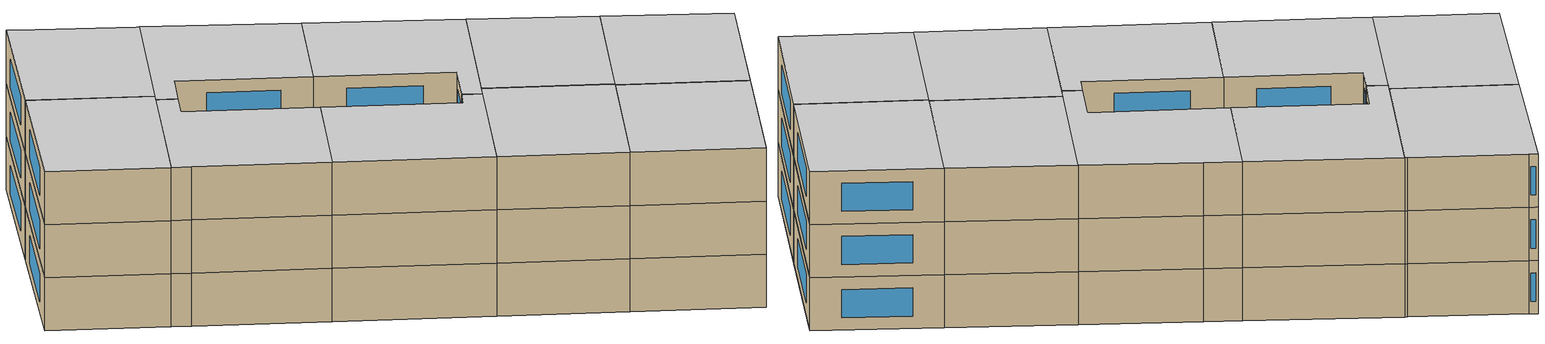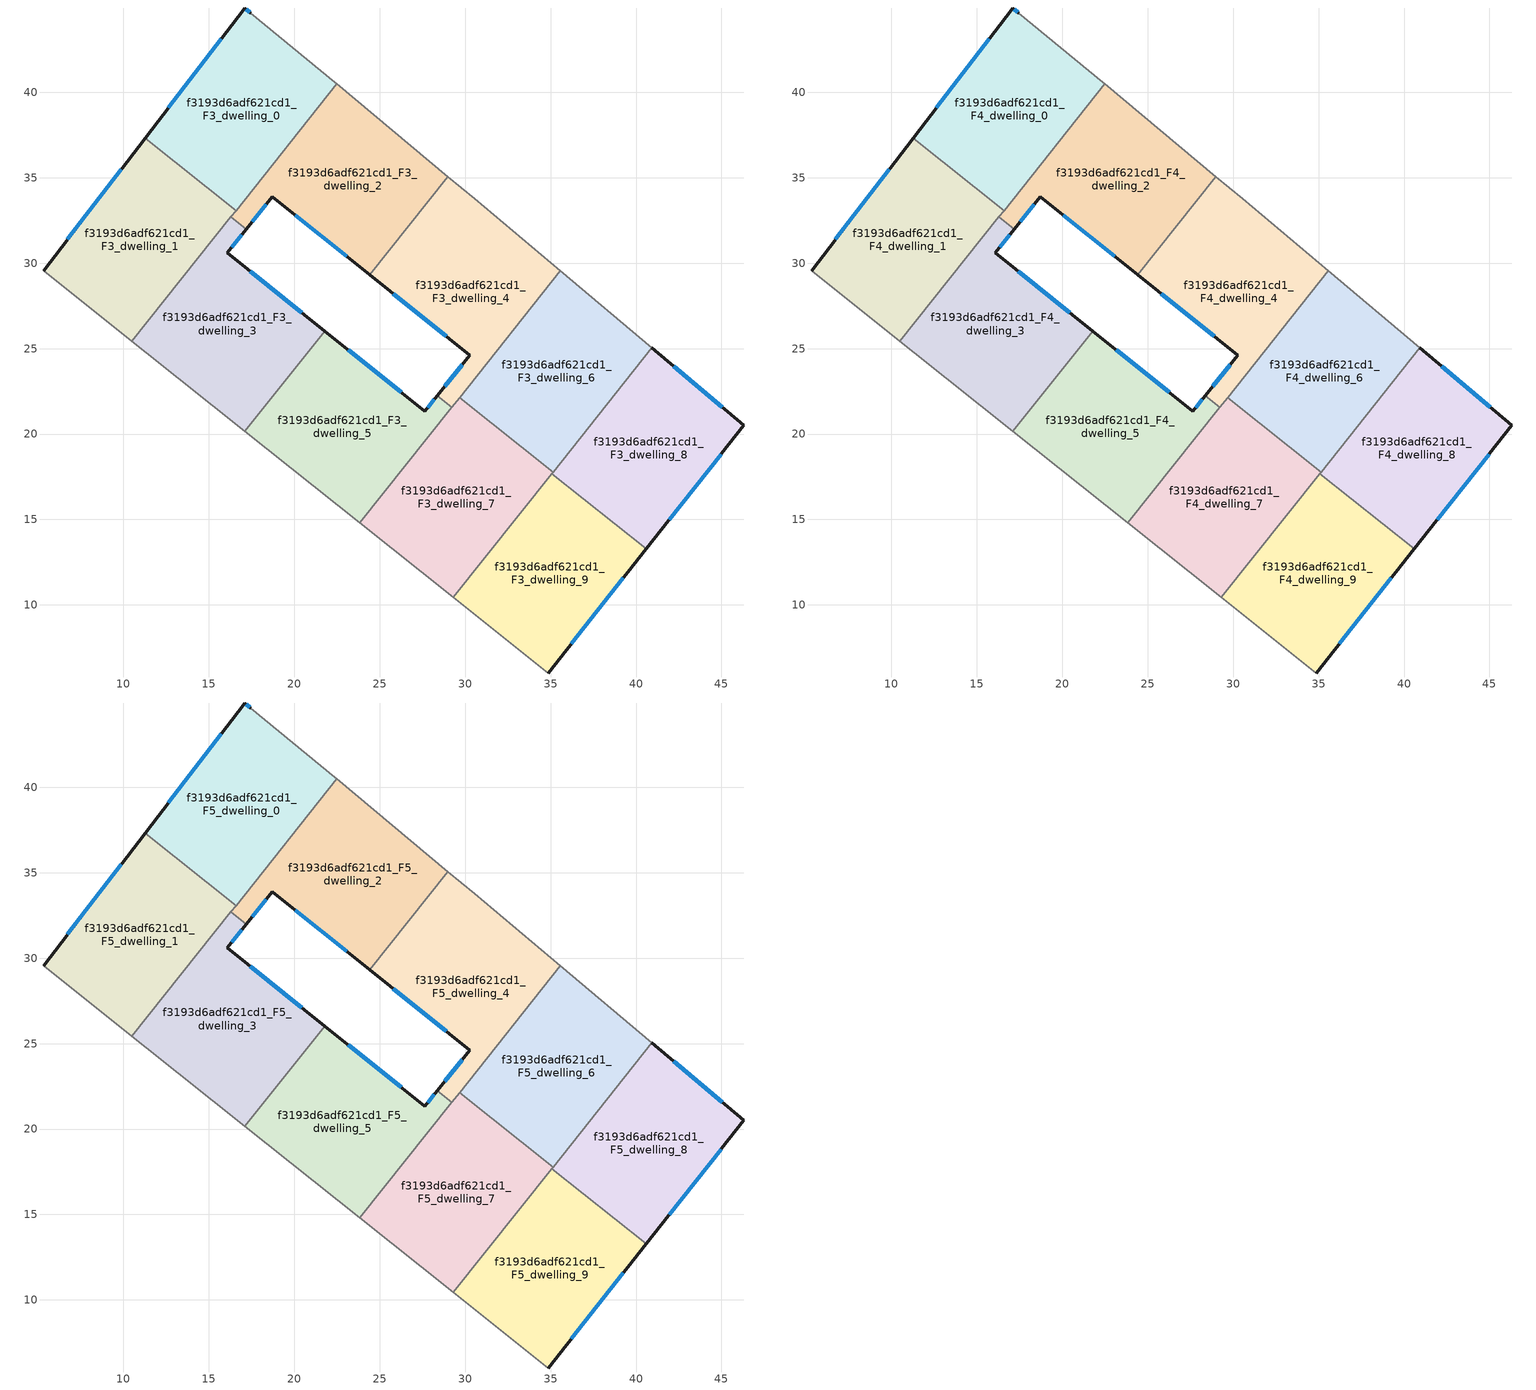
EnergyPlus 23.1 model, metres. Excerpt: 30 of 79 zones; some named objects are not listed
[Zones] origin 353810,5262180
f3193d6adf621cd1_F3_dwelling_0
 floor to f3193d6adf621cd1_F2_dwelling_0 (EU_floor_Construction): 22.37,40.59 22.49,40.49 16.59,33.08 11.27,37.32 17.1,44.93 17.47,44.61 z9
 wall outside (EU_wall_Construction): 17.47,44.61 17.1,44.93 11.27,37.32 z9:12
 wall to f3193d6adf621cd1_F3_dwelling_1 (EU_wall_Construction): 11.27,37.32 16.59,33.08 z9:12
 wall adiabatic (EU_wall_Construction): 22.49,40.49 22.37,40.59 17.47,44.61 z9:12
 wall to f3193d6adf621cd1_F3_dwelling_2 (EU_wall_Construction): 16.59,33.08 22.49,40.49 z9:12
 window (EU_Window_Construction): 15.73,43.15 12.64,39.11 / 17.38,44.69 17.19,44.86 z9.7:11.3
f3193d6adf621cd1_F3_dwelling_1
 floor to f3193d6adf621cd1_F2_dwelling_1 (EU_floor_Construction): 16.59,33.08 10.49,25.43 5.33,29.57 11.27,37.32 z9
 wall outside (EU_wall_Construction): 11.27,37.32 5.33,29.57 z9:12
 wall adiabatic (EU_wall_Construction): 5.33,29.57 10.49,25.43 z9:12
 wall to f3193d6adf621cd1_F3_dwelling_3 (EU_wall_Construction): 10.49,25.43 16.29,32.7 z9:12
 wall to f3193d6adf621cd1_F3_dwelling_2 (EU_wall_Construction): 16.29,32.7 16.59,33.08 z9:12
 window (EU_Window_Construction): 9.87,35.5 6.72,31.39 z9.7:11.3
f3193d6adf621cd1_F3_dwelling_2
 floor to f3193d6adf621cd1_F2_dwelling_2 (EU_floor_Construction): 28.98,35.07 24.41,29.33 18.72,33.89 17.19,31.98 16.29,32.7 22.49,40.49 z9
 wall outside (EU_wall_Construction): 17.19,31.98 18.72,33.89 24.41,29.33 z9:12
 wall to f3193d6adf621cd1_F3_dwelling_3 (EU_wall_Construction): 16.29,32.7 17.19,31.98 z9:12
 wall adiabatic (EU_wall_Construction): 28.98,35.07 22.49,40.49 z9:12
 wall to f3193d6adf621cd1_F3_dwelling_4 (EU_wall_Construction): 24.41,29.33 28.98,35.07 z9:12
 window (EU_Window_Construction): 20.05,32.82 23.07,30.4 / 17.55,32.43 18.36,33.44 z9.7:11.3
f3193d6adf621cd1_F3_dwelling_3
 floor to f3193d6adf621cd1_F2_dwelling_3 (EU_floor_Construction): 17.19,31.98 16.08,30.6 21.78,26.03 17.11,20.16 11.34,24.75 10.49,25.43 16.29,32.7 z9
 wall outside (EU_wall_Construction): 21.78,26.03 16.08,30.6 17.19,31.98 z9:12
 wall adiabatic (EU_wall_Construction): 10.49,25.43 11.34,24.75 17.11,20.16 z9:12
 wall to f3193d6adf621cd1_F3_dwelling_5 (EU_wall_Construction): 17.11,20.16 21.78,26.03 z9:12
 window (EU_Window_Construction): 16.34,30.93 16.93,31.66 / 20.44,27.1 17.42,29.53 z9.7:11.3
f3193d6adf621cd1_F3_dwelling_4
 floor to f3193d6adf621cd1_F2_dwelling_4 (EU_floor_Construction): 30.55,33.76 35.57,29.55 29.22,21.57 28.37,22.25 30.27,24.62 24.41,29.33 28.98,35.07 z9
 wall outside (EU_wall_Construction): 24.41,29.33 30.27,24.62 28.37,22.25 z9:12
 wall adiabatic (EU_wall_Construction): 35.57,29.55 30.55,33.76 28.98,35.07 z9:12
 wall to f3193d6adf621cd1_F3_dwelling_5 (EU_wall_Construction): 28.37,22.25 29.22,21.57 z9:12
 wall to f3193d6adf621cd1_F3_dwelling_6 (EU_wall_Construction): 29.67,22.14 35.57,29.55 z9:12
 wall to f3193d6adf621cd1_F3_dwelling_7 (EU_wall_Construction): 29.22,21.57 29.67,22.14 z9:12
 window (EU_Window_Construction): 29.83,24.07 28.81,22.81 / 25.78,28.22 28.9,25.73 z9.7:11.3
f3193d6adf621cd1_F3_dwelling_5
 floor to f3193d6adf621cd1_F2_dwelling_5 (EU_floor_Construction): 28.37,22.25 29.22,21.57 23.83,14.8 17.11,20.16 21.78,26.03 27.63,21.33 z9
 wall outside (EU_wall_Construction): 28.37,22.25 27.63,21.33 21.78,26.03 z9:12
 wall adiabatic (EU_wall_Construction): 17.11,20.16 23.83,14.8 z9:12
 wall to f3193d6adf621cd1_F3_dwelling_7 (EU_wall_Construction): 23.83,14.8 29.22,21.57 z9:12
 window (EU_Window_Construction): 26.26,22.43 23.15,24.93 / 28.19,22.03 27.8,21.55 z9.7:11.3
f3193d6adf621cd1_F3_dwelling_6
 floor to f3193d6adf621cd1_F2_dwelling_6 (EU_floor_Construction): 40.93,25.04 35.15,17.78 29.67,22.14 35.57,29.55 z9
 wall adiabatic (EU_wall_Construction): 40.93,25.04 35.57,29.55 z9:12
 wall to f3193d6adf621cd1_F3_dwelling_7 (EU_wall_Construction): 29.67,22.14 35.15,17.78 z9:12
 wall to f3193d6adf621cd1_F3_dwelling_8 (EU_wall_Construction): 35.15,17.78 40.93,25.04 z9:12
f3193d6adf621cd1_F3_dwelling_7
 floor to f3193d6adf621cd1_F2_dwelling_7 (EU_floor_Construction): 35.15,17.78 29.31,10.45 23.83,14.8 29.67,22.14 z9
 wall adiabatic (EU_wall_Construction): 23.83,14.8 29.31,10.45 z9:12
 wall to f3193d6adf621cd1_F3_dwelling_9 (EU_wall_Construction): 29.31,10.45 35.07,17.69 z9:12
 wall to f3193d6adf621cd1_F3_dwelling_8 (EU_wall_Construction): 35.08,17.69 35.15,17.78 z9:12
f3193d6adf621cd1_F3_dwelling_8
 floor to f3193d6adf621cd1_F2_dwelling_8 (EU_floor_Construction): 46.31,20.52 40.61,13.28 35.08,17.69 40.93,25.04 z9
 wall outside (EU_wall_Construction): 40.61,13.28 46.31,20.52 40.93,25.04 z9:12
 wall to f3193d6adf621cd1_F3_dwelling_9 (EU_wall_Construction): 35.08,17.69 40.61,13.28 z9:12
 window (EU_Window_Construction): 45.05,21.58 42.19,23.98 / 41.95,14.98 44.97,18.82 z9.7:11.3
f3193d6adf621cd1_F3_dwelling_9
 floor to f3193d6adf621cd1_F2_dwelling_9 (EU_floor_Construction): 40.61,13.28 34.87,6.02 29.31,10.45 35.08,17.69 z9
 wall outside (EU_wall_Construction): 34.87,6.02 40.61,13.28 z9:12
 wall adiabatic (EU_wall_Construction): 29.31,10.45 34.87,6.02 z9:12
 window (EU_Window_Construction): 36.22,7.72 39.26,11.58 z9.7:11.3
f3193d6adf621cd1_F4_dwelling_0
 floor to f3193d6adf621cd1_F3_dwelling_0 (EU_floor_Construction): 22.37,40.59 22.49,40.49 16.59,33.08 11.27,37.32 17.1,44.93 17.47,44.61 z12
 wall outside (EU_wall_Construction): 17.47,44.61 17.1,44.93 11.27,37.32 z12:15
 wall to f3193d6adf621cd1_F4_dwelling_1 (EU_wall_Construction): 11.27,37.32 16.59,33.08 z12:15
 wall adiabatic (EU_wall_Construction): 22.49,40.49 22.37,40.59 17.47,44.61 z12:15
 wall to f3193d6adf621cd1_F4_dwelling_2 (EU_wall_Construction): 16.59,33.08 22.49,40.49 z12:15
 window (EU_Window_Construction): 15.73,43.15 12.64,39.11 / 17.38,44.69 17.19,44.86 z12.7:14.3
f3193d6adf621cd1_F4_dwelling_1
 floor to f3193d6adf621cd1_F3_dwelling_1 (EU_floor_Construction): 16.59,33.08 10.49,25.43 5.33,29.57 11.27,37.32 z12
 wall outside (EU_wall_Construction): 11.27,37.32 5.33,29.57 z12:15
 wall adiabatic (EU_wall_Construction): 5.33,29.57 10.49,25.43 z12:15
 wall to f3193d6adf621cd1_F4_dwelling_3 (EU_wall_Construction): 10.49,25.43 16.29,32.7 z12:15
 wall to f3193d6adf621cd1_F4_dwelling_2 (EU_wall_Construction): 16.29,32.7 16.59,33.08 z12:15
 window (EU_Window_Construction): 9.87,35.5 6.72,31.39 z12.7:14.3
f3193d6adf621cd1_F4_dwelling_2
 floor to f3193d6adf621cd1_F3_dwelling_2 (EU_floor_Construction): 28.98,35.07 24.41,29.33 18.72,33.89 17.19,31.98 16.29,32.7 22.49,40.49 z12
 wall outside (EU_wall_Construction): 17.19,31.98 18.72,33.89 24.41,29.33 z12:15
 wall to f3193d6adf621cd1_F4_dwelling_3 (EU_wall_Construction): 16.29,32.7 17.19,31.98 z12:15
 wall adiabatic (EU_wall_Construction): 28.98,35.07 22.49,40.49 z12:15
 wall to f3193d6adf621cd1_F4_dwelling_4 (EU_wall_Construction): 24.41,29.33 28.98,35.07 z12:15
 window (EU_Window_Construction): 20.05,32.82 23.07,30.4 / 17.55,32.43 18.36,33.44 z12.7:14.3
f3193d6adf621cd1_F4_dwelling_3
 floor to f3193d6adf621cd1_F3_dwelling_3 (EU_floor_Construction): 17.19,31.98 16.08,30.6 21.78,26.03 17.11,20.16 11.34,24.75 10.49,25.43 16.29,32.7 z12
 wall outside (EU_wall_Construction): 21.78,26.03 16.08,30.6 17.19,31.98 z12:15
 wall adiabatic (EU_wall_Construction): 10.49,25.43 11.34,24.75 17.11,20.16 z12:15
 wall to f3193d6adf621cd1_F4_dwelling_5 (EU_wall_Construction): 17.11,20.16 21.78,26.03 z12:15
 window (EU_Window_Construction): 16.34,30.93 16.93,31.66 / 20.44,27.1 17.42,29.53 z12.7:14.3
f3193d6adf621cd1_F4_dwelling_4
 floor to f3193d6adf621cd1_F3_dwelling_4 (EU_floor_Construction): 30.55,33.76 35.57,29.55 29.22,21.57 28.37,22.25 30.27,24.62 24.41,29.33 28.98,35.07 z12
 wall outside (EU_wall_Construction): 24.41,29.33 30.27,24.62 28.37,22.25 z12:15
 wall adiabatic (EU_wall_Construction): 35.57,29.55 30.55,33.76 28.98,35.07 z12:15
 wall to f3193d6adf621cd1_F4_dwelling_5 (EU_wall_Construction): 28.37,22.25 29.22,21.57 z12:15
 wall to f3193d6adf621cd1_F4_dwelling_6 (EU_wall_Construction): 29.67,22.14 35.57,29.55 z12:15
 wall to f3193d6adf621cd1_F4_dwelling_7 (EU_wall_Construction): 29.22,21.57 29.67,22.14 z12:15
 window (EU_Window_Construction): 29.83,24.07 28.81,22.81 / 25.78,28.22 28.9,25.73 z12.7:14.3
f3193d6adf621cd1_F4_dwelling_5
 floor to f3193d6adf621cd1_F3_dwelling_5 (EU_floor_Construction): 28.37,22.25 29.22,21.57 23.83,14.8 17.11,20.16 21.78,26.03 27.63,21.33 z12
 wall outside (EU_wall_Construction): 28.37,22.25 27.63,21.33 21.78,26.03 z12:15
 wall adiabatic (EU_wall_Construction): 17.11,20.16 23.83,14.8 z12:15
 wall to f3193d6adf621cd1_F4_dwelling_7 (EU_wall_Construction): 23.83,14.8 29.22,21.57 z12:15
 window (EU_Window_Construction): 26.26,22.43 23.15,24.93 / 28.19,22.03 27.8,21.55 z12.7:14.3
f3193d6adf621cd1_F4_dwelling_6
 floor to f3193d6adf621cd1_F3_dwelling_6 (EU_floor_Construction): 40.93,25.04 35.15,17.78 29.67,22.14 35.57,29.55 z12
 wall adiabatic (EU_wall_Construction): 40.93,25.04 35.57,29.55 z12:15
 wall to f3193d6adf621cd1_F4_dwelling_7 (EU_wall_Construction): 29.67,22.14 35.15,17.78 z12:15
 wall to f3193d6adf621cd1_F4_dwelling_8 (EU_wall_Construction): 35.15,17.78 40.93,25.04 z12:15
f3193d6adf621cd1_F4_dwelling_7
 floor to f3193d6adf621cd1_F3_dwelling_7 (EU_floor_Construction): 35.15,17.78 29.31,10.45 23.83,14.8 29.67,22.14 z12
 wall adiabatic (EU_wall_Construction): 23.83,14.8 29.31,10.45 z12:15
 wall to f3193d6adf621cd1_F4_dwelling_9 (EU_wall_Construction): 29.31,10.45 35.07,17.69 z12:15
 wall to f3193d6adf621cd1_F4_dwelling_8 (EU_wall_Construction): 35.08,17.69 35.15,17.78 z12:15
f3193d6adf621cd1_F4_dwelling_8
 floor to f3193d6adf621cd1_F3_dwelling_8 (EU_floor_Construction): 46.31,20.52 40.61,13.28 35.08,17.69 40.93,25.04 z12
 wall outside (EU_wall_Construction): 40.61,13.28 46.31,20.52 40.93,25.04 z12:15
 wall to f3193d6adf621cd1_F4_dwelling_9 (EU_wall_Construction): 35.08,17.69 40.61,13.28 z12:15
 window (EU_Window_Construction): 45.05,21.58 42.19,23.98 / 41.95,14.98 44.97,18.82 z12.7:14.3
f3193d6adf621cd1_F4_dwelling_9
 floor to f3193d6adf621cd1_F3_dwelling_9 (EU_floor_Construction): 40.61,13.28 34.87,6.02 29.31,10.45 35.08,17.69 z12
 wall outside (EU_wall_Construction): 34.87,6.02 40.61,13.28 z12:15
 wall adiabatic (EU_wall_Construction): 29.31,10.45 34.87,6.02 z12:15
 window (EU_Window_Construction): 36.22,7.72 39.26,11.58 z12.7:14.3
f3193d6adf621cd1_F5_dwelling_0
 floor to f3193d6adf621cd1_F4_dwelling_0 (EU_floor_Construction): 22.37,40.59 22.49,40.49 16.59,33.08 11.27,37.32 17.1,44.93 17.47,44.61 z15
 wall outside (EU_wall_Construction): 17.47,44.61 17.1,44.93 11.27,37.32 z15:18
 wall to f3193d6adf621cd1_F5_dwelling_1 (EU_wall_Construction): 11.27,37.32 16.59,33.08 z15:18
 wall adiabatic (EU_wall_Construction): 22.49,40.49 22.37,40.59 17.47,44.61 z15:18
 wall to f3193d6adf621cd1_F5_dwelling_2 (EU_wall_Construction): 16.59,33.08 22.49,40.49 z15:18
 window (EU_Window_Construction): 15.73,43.15 12.64,39.11 / 17.38,44.69 17.19,44.86 z15.7:17.3
 ceiling to f3193d6adf621cd1_F6_dwelling_0 (EU_floor_Construction): 16.59,33.08 22.49,40.49 22.37,40.59 17.47,44.61 17.1,44.93 11.27,37.32 z18
f3193d6adf621cd1_F5_dwelling_1
 floor to f3193d6adf621cd1_F4_dwelling_1 (EU_floor_Construction): 16.59,33.08 10.49,25.43 5.33,29.57 11.27,37.32 z15
 wall outside (EU_wall_Construction): 11.27,37.32 5.33,29.57 z15:18
 wall adiabatic (EU_wall_Construction): 5.33,29.57 10.49,25.43 z15:18
 wall to f3193d6adf621cd1_F5_dwelling_3 (EU_wall_Construction): 10.49,25.43 16.29,32.7 z15:18
 wall to f3193d6adf621cd1_F5_dwelling_2 (EU_wall_Construction): 16.29,32.7 16.59,33.08 z15:18
 window (EU_Window_Construction): 9.87,35.5 6.72,31.39 z15.7:17.3
 ceiling to f3193d6adf621cd1_F6_dwelling_1 (EU_floor_Construction): 10.49,25.43 16.59,33.08 11.27,37.32 5.33,29.57 z18
f3193d6adf621cd1_F5_dwelling_2
 floor to f3193d6adf621cd1_F4_dwelling_2 (EU_floor_Construction): 28.98,35.07 24.41,29.33 18.72,33.89 17.19,31.98 16.29,32.7 22.49,40.49 z15
 wall outside (EU_wall_Construction): 17.19,31.98 18.72,33.89 24.41,29.33 z15:18
 wall to f3193d6adf621cd1_F5_dwelling_3 (EU_wall_Construction): 16.29,32.7 17.19,31.98 z15:18
 wall adiabatic (EU_wall_Construction): 28.98,35.07 22.49,40.49 z15:18
 wall to f3193d6adf621cd1_F5_dwelling_4 (EU_wall_Construction): 24.41,29.33 28.98,35.07 z15:18
 window (EU_Window_Construction): 20.05,32.82 23.07,30.4 / 17.55,32.43 18.36,33.44 z15.7:17.3
 ceiling to f3193d6adf621cd1_F6_dwelling_2 (EU_floor_Construction): 24.41,29.33 28.98,35.07 22.49,40.49 16.29,32.7 17.19,31.98 18.72,33.89 z18
f3193d6adf621cd1_F5_dwelling_3
 floor to f3193d6adf621cd1_F4_dwelling_3 (EU_floor_Construction): 17.19,31.98 16.08,30.6 21.78,26.03 17.11,20.16 11.34,24.75 10.49,25.43 16.29,32.7 z15
 wall outside (EU_wall_Construction): 21.78,26.03 16.08,30.6 17.19,31.98 z15:18
 wall adiabatic (EU_wall_Construction): 10.49,25.43 11.34,24.75 17.11,20.16 z15:18
 wall to f3193d6adf621cd1_F5_dwelling_5 (EU_wall_Construction): 17.11,20.16 21.78,26.03 z15:18
 window (EU_Window_Construction): 16.34,30.93 16.93,31.66 / 20.44,27.1 17.42,29.53 z15.7:17.3
 ceiling to f3193d6adf621cd1_F6_dwelling_3 (EU_floor_Construction): 17.11,20.16 21.78,26.03 16.08,30.6 17.19,31.98 16.29,32.7 10.49,25.43 11.34,24.75 z18
f3193d6adf621cd1_F5_dwelling_4
 floor to f3193d6adf621cd1_F4_dwelling_4 (EU_floor_Construction): 30.55,33.76 35.57,29.55 29.22,21.57 28.37,22.25 30.27,24.62 24.41,29.33 28.98,35.07 z15
 wall outside (EU_wall_Construction): 24.41,29.33 30.27,24.62 28.37,22.25 z15:18
 wall adiabatic (EU_wall_Construction): 35.57,29.55 30.55,33.76 28.98,35.07 z15:18
 wall to f3193d6adf621cd1_F5_dwelling_5 (EU_wall_Construction): 28.37,22.25 29.22,21.57 z15:18
 wall to f3193d6adf621cd1_F5_dwelling_6 (EU_wall_Construction): 29.67,22.14 35.57,29.55 z15:18
 wall to f3193d6adf621cd1_F5_dwelling_7 (EU_wall_Construction): 29.22,21.57 29.67,22.14 z15:18
 window (EU_Window_Construction): 29.83,24.07 28.81,22.81 / 25.78,28.22 28.9,25.73 z15.7:17.3
 ceiling to f3193d6adf621cd1_F6_dwelling_4 (EU_floor_Construction): 30.27,24.62 28.37,22.25 29.22,21.57 35.57,29.55 30.55,33.76 28.98,35.07 24.41,29.33 z18
f3193d6adf621cd1_F5_dwelling_5
 floor to f3193d6adf621cd1_F4_dwelling_5 (EU_floor_Construction): 28.37,22.25 29.22,21.57 23.83,14.8 17.11,20.16 21.78,26.03 27.63,21.33 z15
 wall outside (EU_wall_Construction): 28.37,22.25 27.63,21.33 21.78,26.03 z15:18
 wall adiabatic (EU_wall_Construction): 17.11,20.16 23.83,14.8 z15:18
 wall to f3193d6adf621cd1_F5_dwelling_7 (EU_wall_Construction): 23.83,14.8 29.22,21.57 z15:18
 window (EU_Window_Construction): 26.26,22.43 23.15,24.93 / 28.19,22.03 27.8,21.55 z15.7:17.3
 ceiling to f3193d6adf621cd1_F6_dwelling_5 (EU_floor_Construction): 23.83,14.8 29.22,21.57 28.37,22.25 27.63,21.33 21.78,26.03 17.11,20.16 z18
f3193d6adf621cd1_F5_dwelling_6
 floor to f3193d6adf621cd1_F4_dwelling_6 (EU_floor_Construction): 40.93,25.04 35.15,17.78 29.67,22.14 35.57,29.55 z15
 wall adiabatic (EU_wall_Construction): 40.93,25.04 35.57,29.55 z15:18
 wall to f3193d6adf621cd1_F5_dwelling_7 (EU_wall_Construction): 29.67,22.14 35.15,17.78 z15:18
 wall to f3193d6adf621cd1_F5_dwelling_8 (EU_wall_Construction): 35.15,17.78 40.93,25.04 z15:18
 ceiling to f3193d6adf621cd1_F6_dwelling_6 (EU_floor_Construction): 35.15,17.78 40.93,25.04 35.57,29.55 29.67,22.14 z18
f3193d6adf621cd1_F5_dwelling_7
 floor to f3193d6adf621cd1_F4_dwelling_7 (EU_floor_Construction): 35.15,17.78 29.31,10.45 23.83,14.8 29.67,22.14 z15
 wall adiabatic (EU_wall_Construction): 23.83,14.8 29.31,10.45 z15:18
 wall to f3193d6adf621cd1_F5_dwelling_9 (EU_wall_Construction): 29.31,10.45 35.07,17.69 z15:18
 wall to f3193d6adf621cd1_F5_dwelling_8 (EU_wall_Construction): 35.08,17.69 35.15,17.78 z15:18
 ceiling to f3193d6adf621cd1_F6_dwelling_7 (EU_floor_Construction): 29.31,10.45 35.15,17.78 29.67,22.14 23.83,14.8 z18
f3193d6adf621cd1_F5_dwelling_8
 floor to f3193d6adf621cd1_F4_dwelling_8 (EU_floor_Construction): 46.31,20.52 40.61,13.28 35.08,17.69 40.93,25.04 z15
 wall outside (EU_wall_Construction): 40.61,13.28 46.31,20.52 40.93,25.04 z15:18
 wall to f3193d6adf621cd1_F5_dwelling_9 (EU_wall_Construction): 35.08,17.69 40.61,13.28 z15:18
 window (EU_Window_Construction): 45.05,21.58 42.19,23.98 / 41.95,14.98 44.97,18.82 z15.7:17.3
 ceiling to f3193d6adf621cd1_F6_dwelling_8 (EU_floor_Construction): 40.61,13.28 46.31,20.52 40.93,25.04 35.08,17.69 z18
f3193d6adf621cd1_F5_dwelling_9
 floor to f3193d6adf621cd1_F4_dwelling_9 (EU_floor_Construction): 40.61,13.28 34.87,6.02 29.31,10.45 35.08,17.69 z15
 wall outside (EU_wall_Construction): 34.87,6.02 40.61,13.28 z15:18
 wall adiabatic (EU_wall_Construction): 29.31,10.45 34.87,6.02 z15:18
 window (EU_Window_Construction): 36.22,7.72 39.26,11.58 z15.7:17.3
 ceiling to f3193d6adf621cd1_F6_dwelling_9 (EU_floor_Construction): 34.87,6.02 40.61,13.28 35.08,17.69 29.31,10.45 z18
[Building]
EU S2 Campaign: North Axis=0; Terrain=City; Solar Distribution=FullExterior
[Site:Location]
Budapest.Ferenc.Liszt.Intl.AP: Latitude=47.437; Longitude=19.256; Time Zone=1; Elevation=185
[SizingPeriod:WeatherFileDays]
AnnualSizingPeriod: Begin Month=1; Begin Day of Month=1; End Month=12; End Day of Month=31; Day of Week for Start Day=Monday; Use Weather File Daylight Saving Period=No; Use Weather File Rain and Snow Indicators=No
[MATERIAL]
EU_InternalMass_Material: Roughness=MediumRough; Thickness=0.1; Conductivity=1; Density=1800; Specific Heat=900; Thermal Absorptance=0.9; Solar Absorptance=0.7; Visible Absorptance=0.7
[MATERIAL:NOMASS] Roughness=MediumRough; Thermal Absorptance=0.9; Solar Absorptance=0.7; Visible Absorptance=0.7
Name | Thermal Resistance
EU_wall_NoMass | 0.832559
EU_floor_NoMass | 0.872794
[WINDOWMATERIAL:SIMPLEGLAZINGSYSTEM]
EU_Window_SimpleGlazing: UFactor=2.79869; Solar Heat Gain Coefficient=0.75; Visible Transmittance=0.75
[CONSTRUCTION]
EU_wall_Construction: EU_wall_NoMass
EU_floor_Construction: EU_floor_NoMass
EU_Window_Construction: EU_Window_SimpleGlazing
EU_InternalMass_Construction: EU_InternalMass_Material
[ZONE] Type=1; Multiplier=1; Ceiling Height=autocalculate; Floor Area=autocalculate; Part of Total Floor Area=Yes
Name | Volume
f3193d6adf621cd1_F3_dwelling_0; f3193d6adf621cd1_F4_dwelling_0; f3193d6adf621cd1_F5_dwelling_0 | 196.886
f3193d6adf621cd1_F3_dwelling_1; f3193d6adf621cd1_F4_dwelling_1; f3193d6adf621cd1_F5_dwelling_1 | 196.89
f3193d6adf621cd1_F3_dwelling_2; f3193d6adf621cd1_F4_dwelling_2; f3193d6adf621cd1_F5_dwelling_2 | 196.864
f3193d6adf621cd1_F3_dwelling_3; f3193d6adf621cd1_F4_dwelling_3; f3193d6adf621cd1_F5_dwelling_3 | 196.879
f3193d6adf621cd1_F3_dwelling_4; f3193d6adf621cd1_F4_dwelling_4; f3193d6adf621cd1_F5_dwelling_4 | 196.849
f3193d6adf621cd1_F3_dwelling_5; f3193d6adf621cd1_F4_dwelling_5; f3193d6adf621cd1_F5_dwelling_5 | 196.856
f3193d6adf621cd1_F3_dwelling_6; f3193d6adf621cd1_F4_dwelling_6; f3193d6adf621cd1_F5_dwelling_6 | 196.885
f3193d6adf621cd1_F3_dwelling_7; f3193d6adf621cd1_F4_dwelling_7; f3193d6adf621cd1_F5_dwelling_7 | 196.862
f3193d6adf621cd1_F3_dwelling_8; f3193d6adf621cd1_F4_dwelling_8; f3193d6adf621cd1_F5_dwelling_8 | 196.861
f3193d6adf621cd1_F3_dwelling_9; f3193d6adf621cd1_F4_dwelling_9; f3193d6adf621cd1_F5_dwelling_9 | 196.881
[INTERNALMASS] Construction=EU_InternalMass_Construction
Name | Zone or ZoneList | Surface Area
f3193d6adf621cd1_F3_dwelling_0_EU_InternalMass | f3193d6adf621cd1_F3_dwelling_0 | 65.6287
f3193d6adf621cd1_F3_dwelling_1_EU_InternalMass | f3193d6adf621cd1_F3_dwelling_1 | 65.63
f3193d6adf621cd1_F3_dwelling_2_EU_InternalMass | f3193d6adf621cd1_F3_dwelling_2 | 65.6212
f3193d6adf621cd1_F3_dwelling_3_EU_InternalMass | f3193d6adf621cd1_F3_dwelling_3 | 65.6262
f3193d6adf621cd1_F3_dwelling_4_EU_InternalMass | f3193d6adf621cd1_F3_dwelling_4 | 65.6166
f3193d6adf621cd1_F3_dwelling_5_EU_InternalMass | f3193d6adf621cd1_F3_dwelling_5 | 65.6187
f3193d6adf621cd1_F3_dwelling_6_EU_InternalMass | f3193d6adf621cd1_F3_dwelling_6 | 65.6283
f3193d6adf621cd1_F3_dwelling_7_EU_InternalMass | f3193d6adf621cd1_F3_dwelling_7 | 65.6205
f3193d6adf621cd1_F3_dwelling_8_EU_InternalMass | f3193d6adf621cd1_F3_dwelling_8 | 65.6206
f3193d6adf621cd1_F3_dwelling_9_EU_InternalMass | f3193d6adf621cd1_F3_dwelling_9 | 65.6269
f3193d6adf621cd1_F4_dwelling_0_EU_InternalMass | f3193d6adf621cd1_F4_dwelling_0 | 65.6287
f3193d6adf621cd1_F4_dwelling_1_EU_InternalMass | f3193d6adf621cd1_F4_dwelling_1 | 65.63
f3193d6adf621cd1_F4_dwelling_2_EU_InternalMass | f3193d6adf621cd1_F4_dwelling_2 | 65.6212
f3193d6adf621cd1_F4_dwelling_3_EU_InternalMass | f3193d6adf621cd1_F4_dwelling_3 | 65.6262
f3193d6adf621cd1_F4_dwelling_4_EU_InternalMass | f3193d6adf621cd1_F4_dwelling_4 | 65.6166
f3193d6adf621cd1_F4_dwelling_5_EU_InternalMass | f3193d6adf621cd1_F4_dwelling_5 | 65.6187
f3193d6adf621cd1_F4_dwelling_6_EU_InternalMass | f3193d6adf621cd1_F4_dwelling_6 | 65.6283
f3193d6adf621cd1_F4_dwelling_7_EU_InternalMass | f3193d6adf621cd1_F4_dwelling_7 | 65.6205
f3193d6adf621cd1_F4_dwelling_8_EU_InternalMass | f3193d6adf621cd1_F4_dwelling_8 | 65.6206
f3193d6adf621cd1_F4_dwelling_9_EU_InternalMass | f3193d6adf621cd1_F4_dwelling_9 | 65.6269
f3193d6adf621cd1_F5_dwelling_0_EU_InternalMass | f3193d6adf621cd1_F5_dwelling_0 | 65.6287
f3193d6adf621cd1_F5_dwelling_1_EU_InternalMass | f3193d6adf621cd1_F5_dwelling_1 | 65.63
f3193d6adf621cd1_F5_dwelling_2_EU_InternalMass | f3193d6adf621cd1_F5_dwelling_2 | 65.6212
f3193d6adf621cd1_F5_dwelling_3_EU_InternalMass | f3193d6adf621cd1_F5_dwelling_3 | 65.6262
f3193d6adf621cd1_F5_dwelling_4_EU_InternalMass | f3193d6adf621cd1_F5_dwelling_4 | 65.6166
f3193d6adf621cd1_F5_dwelling_5_EU_InternalMass | f3193d6adf621cd1_F5_dwelling_5 | 65.6187
f3193d6adf621cd1_F5_dwelling_6_EU_InternalMass | f3193d6adf621cd1_F5_dwelling_6 | 65.6283
f3193d6adf621cd1_F5_dwelling_7_EU_InternalMass | f3193d6adf621cd1_F5_dwelling_7 | 65.6205
f3193d6adf621cd1_F5_dwelling_8_EU_InternalMass | f3193d6adf621cd1_F5_dwelling_8 | 65.6206
f3193d6adf621cd1_F5_dwelling_9_EU_InternalMass | f3193d6adf621cd1_F5_dwelling_9 | 65.6269
[OTHEREQUIPMENT] Fuel Type=Electricity; Design Level Calculation Method=Watts/Area; Power per Zone Floor Area=1; Fraction Latent=0; Fraction Radiant=0; Fraction Lost=0; Carbon Dioxide Generation Rate=0; EndUse Subcategory=EU_Step8_InternalGains
Name | Zone or ZoneList or Space or SpaceList | Schedule
EU_Step8_InternalGain_f3193d6adf621cd1_F3_dwelling_0_f000 | f3193d6adf621cd1_F3_dwelling_0 | EU_Step8_GainSchedule_f3193d6adf621cd1_F3_dwelling_0_f000
EU_Step8_InternalGain_f3193d6adf621cd1_F3_dwelling_1_f000 | f3193d6adf621cd1_F3_dwelling_1 | EU_Step8_GainSchedule_f3193d6adf621cd1_F3_dwelling_1_f000
EU_Step8_InternalGain_f3193d6adf621cd1_F3_dwelling_2_f000 | f3193d6adf621cd1_F3_dwelling_2 | EU_Step8_GainSchedule_f3193d6adf621cd1_F3_dwelling_2_f000
EU_Step8_InternalGain_f3193d6adf621cd1_F3_dwelling_3_f000 | f3193d6adf621cd1_F3_dwelling_3 | EU_Step8_GainSchedule_f3193d6adf621cd1_F3_dwelling_3_f000
EU_Step8_InternalGain_f3193d6adf621cd1_F3_dwelling_4_f000 | f3193d6adf621cd1_F3_dwelling_4 | EU_Step8_GainSchedule_f3193d6adf621cd1_F3_dwelling_4_f000
EU_Step8_InternalGain_f3193d6adf621cd1_F3_dwelling_5_f000 | f3193d6adf621cd1_F3_dwelling_5 | EU_Step8_GainSchedule_f3193d6adf621cd1_F3_dwelling_5_f000
EU_Step8_InternalGain_f3193d6adf621cd1_F3_dwelling_6_f000 | f3193d6adf621cd1_F3_dwelling_6 | EU_Step8_GainSchedule_f3193d6adf621cd1_F3_dwelling_6_f000
EU_Step8_InternalGain_f3193d6adf621cd1_F3_dwelling_7_f000 | f3193d6adf621cd1_F3_dwelling_7 | EU_Step8_GainSchedule_f3193d6adf621cd1_F3_dwelling_7_f000
EU_Step8_InternalGain_f3193d6adf621cd1_F3_dwelling_8_f000 | f3193d6adf621cd1_F3_dwelling_8 | EU_Step8_GainSchedule_f3193d6adf621cd1_F3_dwelling_8_f000
EU_Step8_InternalGain_f3193d6adf621cd1_F3_dwelling_9_f000 | f3193d6adf621cd1_F3_dwelling_9 | EU_Step8_GainSchedule_f3193d6adf621cd1_F3_dwelling_9_f000
EU_Step8_InternalGain_f3193d6adf621cd1_F4_dwelling_0_f000 | f3193d6adf621cd1_F4_dwelling_0 | EU_Step8_GainSchedule_f3193d6adf621cd1_F4_dwelling_0_f000
EU_Step8_InternalGain_f3193d6adf621cd1_F4_dwelling_1_f000 | f3193d6adf621cd1_F4_dwelling_1 | EU_Step8_GainSchedule_f3193d6adf621cd1_F4_dwelling_1_f000
EU_Step8_InternalGain_f3193d6adf621cd1_F4_dwelling_2_f000 | f3193d6adf621cd1_F4_dwelling_2 | EU_Step8_GainSchedule_f3193d6adf621cd1_F4_dwelling_2_f000
EU_Step8_InternalGain_f3193d6adf621cd1_F4_dwelling_3_f000 | f3193d6adf621cd1_F4_dwelling_3 | EU_Step8_GainSchedule_f3193d6adf621cd1_F4_dwelling_3_f000
EU_Step8_InternalGain_f3193d6adf621cd1_F4_dwelling_4_f000 | f3193d6adf621cd1_F4_dwelling_4 | EU_Step8_GainSchedule_f3193d6adf621cd1_F4_dwelling_4_f000
EU_Step8_InternalGain_f3193d6adf621cd1_F4_dwelling_5_f000 | f3193d6adf621cd1_F4_dwelling_5 | EU_Step8_GainSchedule_f3193d6adf621cd1_F4_dwelling_5_f000
EU_Step8_InternalGain_f3193d6adf621cd1_F4_dwelling_6_f000 | f3193d6adf621cd1_F4_dwelling_6 | EU_Step8_GainSchedule_f3193d6adf621cd1_F4_dwelling_6_f000
EU_Step8_InternalGain_f3193d6adf621cd1_F4_dwelling_7_f000 | f3193d6adf621cd1_F4_dwelling_7 | EU_Step8_GainSchedule_f3193d6adf621cd1_F4_dwelling_7_f000
EU_Step8_InternalGain_f3193d6adf621cd1_F4_dwelling_8_f000 | f3193d6adf621cd1_F4_dwelling_8 | EU_Step8_GainSchedule_f3193d6adf621cd1_F4_dwelling_8_f000
EU_Step8_InternalGain_f3193d6adf621cd1_F4_dwelling_9_f000 | f3193d6adf621cd1_F4_dwelling_9 | EU_Step8_GainSchedule_f3193d6adf621cd1_F4_dwelling_9_f000
EU_Step8_InternalGain_f3193d6adf621cd1_F5_dwelling_0_f000 | f3193d6adf621cd1_F5_dwelling_0 | EU_Step8_GainSchedule_f3193d6adf621cd1_F5_dwelling_0_f000
EU_Step8_InternalGain_f3193d6adf621cd1_F5_dwelling_1_f000 | f3193d6adf621cd1_F5_dwelling_1 | EU_Step8_GainSchedule_f3193d6adf621cd1_F5_dwelling_1_f000
EU_Step8_InternalGain_f3193d6adf621cd1_F5_dwelling_2_f000 | f3193d6adf621cd1_F5_dwelling_2 | EU_Step8_GainSchedule_f3193d6adf621cd1_F5_dwelling_2_f000
EU_Step8_InternalGain_f3193d6adf621cd1_F5_dwelling_3_f000 | f3193d6adf621cd1_F5_dwelling_3 | EU_Step8_GainSchedule_f3193d6adf621cd1_F5_dwelling_3_f000
EU_Step8_InternalGain_f3193d6adf621cd1_F5_dwelling_4_f000 | f3193d6adf621cd1_F5_dwelling_4 | EU_Step8_GainSchedule_f3193d6adf621cd1_F5_dwelling_4_f000
EU_Step8_InternalGain_f3193d6adf621cd1_F5_dwelling_5_f000 | f3193d6adf621cd1_F5_dwelling_5 | EU_Step8_GainSchedule_f3193d6adf621cd1_F5_dwelling_5_f000
EU_Step8_InternalGain_f3193d6adf621cd1_F5_dwelling_6_f000 | f3193d6adf621cd1_F5_dwelling_6 | EU_Step8_GainSchedule_f3193d6adf621cd1_F5_dwelling_6_f000
EU_Step8_InternalGain_f3193d6adf621cd1_F5_dwelling_7_f000 | f3193d6adf621cd1_F5_dwelling_7 | EU_Step8_GainSchedule_f3193d6adf621cd1_F5_dwelling_7_f000
EU_Step8_InternalGain_f3193d6adf621cd1_F5_dwelling_8_f000 | f3193d6adf621cd1_F5_dwelling_8 | EU_Step8_GainSchedule_f3193d6adf621cd1_F5_dwelling_8_f000
EU_Step8_InternalGain_f3193d6adf621cd1_F5_dwelling_9_f000 | f3193d6adf621cd1_F5_dwelling_9 | EU_Step8_GainSchedule_f3193d6adf621cd1_F5_dwelling_9_f000
[ZONEVENTILATION:DESIGNFLOWRATE] Schedule=EU_AlwaysOn; Design Flow Rate Calculation Method=AirChanges/Hour; Air Changes per Hour=0.475469; Ventilation Type=Natural; Fan Pressure Rise=0; Fan Total Efficiency=1; Constant Term Coefficient=1; Temperature Term Coefficient=0; Velocity Term Coefficient=0; Velocity Squared Term Coefficient=0; Minimum Indoor Temperature=-100; Maximum Indoor Temperature=100; Delta Temperature=-100; Minimum Outdoor Temperature=-100; Maximum Outdoor Temperature=100; Maximum Wind Speed=40
Name | Zone or ZoneList or Space or SpaceList
EU_ConstantAir_f3193d6adf621cd1_F3_dwelling_0 | f3193d6adf621cd1_F3_dwelling_0
EU_ConstantAir_f3193d6adf621cd1_F3_dwelling_1 | f3193d6adf621cd1_F3_dwelling_1
EU_ConstantAir_f3193d6adf621cd1_F3_dwelling_2 | f3193d6adf621cd1_F3_dwelling_2
EU_ConstantAir_f3193d6adf621cd1_F3_dwelling_3 | f3193d6adf621cd1_F3_dwelling_3
EU_ConstantAir_f3193d6adf621cd1_F3_dwelling_4 | f3193d6adf621cd1_F3_dwelling_4
EU_ConstantAir_f3193d6adf621cd1_F3_dwelling_5 | f3193d6adf621cd1_F3_dwelling_5
EU_ConstantAir_f3193d6adf621cd1_F3_dwelling_6 | f3193d6adf621cd1_F3_dwelling_6
EU_ConstantAir_f3193d6adf621cd1_F3_dwelling_7 | f3193d6adf621cd1_F3_dwelling_7
EU_ConstantAir_f3193d6adf621cd1_F3_dwelling_8 | f3193d6adf621cd1_F3_dwelling_8
EU_ConstantAir_f3193d6adf621cd1_F3_dwelling_9 | f3193d6adf621cd1_F3_dwelling_9
EU_ConstantAir_f3193d6adf621cd1_F4_dwelling_0 | f3193d6adf621cd1_F4_dwelling_0
EU_ConstantAir_f3193d6adf621cd1_F4_dwelling_1 | f3193d6adf621cd1_F4_dwelling_1
EU_ConstantAir_f3193d6adf621cd1_F4_dwelling_2 | f3193d6adf621cd1_F4_dwelling_2
EU_ConstantAir_f3193d6adf621cd1_F4_dwelling_3 | f3193d6adf621cd1_F4_dwelling_3
EU_ConstantAir_f3193d6adf621cd1_F4_dwelling_4 | f3193d6adf621cd1_F4_dwelling_4
EU_ConstantAir_f3193d6adf621cd1_F4_dwelling_5 | f3193d6adf621cd1_F4_dwelling_5
EU_ConstantAir_f3193d6adf621cd1_F4_dwelling_6 | f3193d6adf621cd1_F4_dwelling_6
EU_ConstantAir_f3193d6adf621cd1_F4_dwelling_7 | f3193d6adf621cd1_F4_dwelling_7
EU_ConstantAir_f3193d6adf621cd1_F4_dwelling_8 | f3193d6adf621cd1_F4_dwelling_8
EU_ConstantAir_f3193d6adf621cd1_F4_dwelling_9 | f3193d6adf621cd1_F4_dwelling_9
EU_ConstantAir_f3193d6adf621cd1_F5_dwelling_0 | f3193d6adf621cd1_F5_dwelling_0
EU_ConstantAir_f3193d6adf621cd1_F5_dwelling_1 | f3193d6adf621cd1_F5_dwelling_1
EU_ConstantAir_f3193d6adf621cd1_F5_dwelling_2 | f3193d6adf621cd1_F5_dwelling_2
EU_ConstantAir_f3193d6adf621cd1_F5_dwelling_3 | f3193d6adf621cd1_F5_dwelling_3
EU_ConstantAir_f3193d6adf621cd1_F5_dwelling_4 | f3193d6adf621cd1_F5_dwelling_4
EU_ConstantAir_f3193d6adf621cd1_F5_dwelling_5 | f3193d6adf621cd1_F5_dwelling_5
EU_ConstantAir_f3193d6adf621cd1_F5_dwelling_6 | f3193d6adf621cd1_F5_dwelling_6
EU_ConstantAir_f3193d6adf621cd1_F5_dwelling_7 | f3193d6adf621cd1_F5_dwelling_7
EU_ConstantAir_f3193d6adf621cd1_F5_dwelling_8 | f3193d6adf621cd1_F5_dwelling_8
EU_ConstantAir_f3193d6adf621cd1_F5_dwelling_9 | f3193d6adf621cd1_F5_dwelling_9
[HVACTEMPLATE:ZONE:IDEALLOADSAIRSYSTEM] System Availability Schedule=EU_AlwaysOn; Maximum Heating Supply Air Temperature=50; Minimum Cooling Supply Air Temperature=13; Maximum Heating Supply Air Humidity Ratio=0.0156; Minimum Cooling Supply Air Humidity Ratio=0.0077; Heating Limit=NoLimit; Cooling Limit=NoLimit; Heating Availability Schedule=EU_AlwaysOn; Cooling Availability Schedule=EU_CoolingOff; Dehumidification Control Type=ConstantSensibleHeatRatio; Cooling Sensible Heat Ratio=0.7; Dehumidification Setpoint=60; Humidification Control Type=None; Humidification Setpoint=30; Outdoor Air Method=None; Outdoor Air Flow Rate per Person=0.00944; Outdoor Air Flow Rate per Zone Floor Area=0; Outdoor Air Flow Rate per Zone=0; Demand Controlled Ventilation Type=None; Outdoor Air Economizer Type=NoEconomizer; Heat Recovery Type=None; Sensible Heat Recovery Effectiveness=0.7; Latent Heat Recovery Effectiveness=0.65
Name | Template Thermostat
f3193d6adf621cd1_F3_dwelling_0 | EU_HeatOnly_f3193d6adf621cd1_F3_dwelling_0
f3193d6adf621cd1_F3_dwelling_1 | EU_HeatOnly_f3193d6adf621cd1_F3_dwelling_1
f3193d6adf621cd1_F3_dwelling_2 | EU_HeatOnly_f3193d6adf621cd1_F3_dwelling_2
f3193d6adf621cd1_F3_dwelling_3 | EU_HeatOnly_f3193d6adf621cd1_F3_dwelling_3
f3193d6adf621cd1_F3_dwelling_4 | EU_HeatOnly_f3193d6adf621cd1_F3_dwelling_4
f3193d6adf621cd1_F3_dwelling_5 | EU_HeatOnly_f3193d6adf621cd1_F3_dwelling_5
f3193d6adf621cd1_F3_dwelling_6 | EU_HeatOnly_f3193d6adf621cd1_F3_dwelling_6
f3193d6adf621cd1_F3_dwelling_7 | EU_HeatOnly_f3193d6adf621cd1_F3_dwelling_7
f3193d6adf621cd1_F3_dwelling_8 | EU_HeatOnly_f3193d6adf621cd1_F3_dwelling_8
f3193d6adf621cd1_F3_dwelling_9 | EU_HeatOnly_f3193d6adf621cd1_F3_dwelling_9
f3193d6adf621cd1_F4_dwelling_0 | EU_HeatOnly_f3193d6adf621cd1_F4_dwelling_0
f3193d6adf621cd1_F4_dwelling_1 | EU_HeatOnly_f3193d6adf621cd1_F4_dwelling_1
f3193d6adf621cd1_F4_dwelling_2 | EU_HeatOnly_f3193d6adf621cd1_F4_dwelling_2
f3193d6adf621cd1_F4_dwelling_3 | EU_HeatOnly_f3193d6adf621cd1_F4_dwelling_3
f3193d6adf621cd1_F4_dwelling_4 | EU_HeatOnly_f3193d6adf621cd1_F4_dwelling_4
f3193d6adf621cd1_F4_dwelling_5 | EU_HeatOnly_f3193d6adf621cd1_F4_dwelling_5
f3193d6adf621cd1_F4_dwelling_6 | EU_HeatOnly_f3193d6adf621cd1_F4_dwelling_6
f3193d6adf621cd1_F4_dwelling_7 | EU_HeatOnly_f3193d6adf621cd1_F4_dwelling_7
f3193d6adf621cd1_F4_dwelling_8 | EU_HeatOnly_f3193d6adf621cd1_F4_dwelling_8
f3193d6adf621cd1_F4_dwelling_9 | EU_HeatOnly_f3193d6adf621cd1_F4_dwelling_9
f3193d6adf621cd1_F5_dwelling_0 | EU_HeatOnly_f3193d6adf621cd1_F5_dwelling_0
f3193d6adf621cd1_F5_dwelling_1 | EU_HeatOnly_f3193d6adf621cd1_F5_dwelling_1
f3193d6adf621cd1_F5_dwelling_2 | EU_HeatOnly_f3193d6adf621cd1_F5_dwelling_2
f3193d6adf621cd1_F5_dwelling_3 | EU_HeatOnly_f3193d6adf621cd1_F5_dwelling_3
f3193d6adf621cd1_F5_dwelling_4 | EU_HeatOnly_f3193d6adf621cd1_F5_dwelling_4
f3193d6adf621cd1_F5_dwelling_5 | EU_HeatOnly_f3193d6adf621cd1_F5_dwelling_5
f3193d6adf621cd1_F5_dwelling_6 | EU_HeatOnly_f3193d6adf621cd1_F5_dwelling_6
f3193d6adf621cd1_F5_dwelling_7 | EU_HeatOnly_f3193d6adf621cd1_F5_dwelling_7
f3193d6adf621cd1_F5_dwelling_8 | EU_HeatOnly_f3193d6adf621cd1_F5_dwelling_8
f3193d6adf621cd1_F5_dwelling_9 | EU_HeatOnly_f3193d6adf621cd1_F5_dwelling_9
[SIZING:ZONE] Zone Cooling Design Supply Air Temperature Input Method=SupplyAirTemperature; Zone Cooling Design Supply Air Temperature=13; Zone Heating Design Supply Air Temperature Input Method=SupplyAirTemperature; Zone Heating Design Supply Air Temperature=50; Zone Cooling Design Supply Air Humidity Ratio=0.008; Zone Heating Design Supply Air Humidity Ratio=0.008; Cooling Design Air Flow Method=DesignDay; Cooling Design Air Flow Rate=0; Cooling Minimum Air Flow per Zone Floor Area=0.000762; Cooling Minimum Air Flow=0; Cooling Minimum Air Flow Fraction=0.2; Heating Design Air Flow Method=DesignDay; Heating Design Air Flow Rate=0; Heating Maximum Air Flow per Zone Floor Area=0.002032; Heating Maximum Air Flow=0.141576; Heating Maximum Air Flow Fraction=0.3; Account for Dedicated Outdoor Air System=No; Dedicated Outdoor Air System Control Strategy=NeutralSupplyAir; Dedicated Outdoor Air Low Setpoint Temperature for Design=autosize; Dedicated Outdoor Air High Setpoint Temperature for Design=autosize; Zone Load Sizing Method=Sensible Load Only No Latent Load; Zone Latent Cooling Design Supply Air Humidity Ratio Input Method=HumidityRatioDifference; Zone Cooling Design Supply Air Humidity Ratio Difference=0.005; Zone Latent Heating Design Supply Air Humidity Ratio Input Method=HumidityRatioDifference; Zone Humidification Design Supply Air Humidity Ratio Difference=0.005
f3193d6adf621cd1_F3_dwelling_0; f3193d6adf621cd1_F3_dwelling_1; f3193d6adf621cd1_F3_dwelling_2; f3193d6adf621cd1_F3_dwelling_3; f3193d6adf621cd1_F3_dwelling_4; f3193d6adf621cd1_F3_dwelling_5; f3193d6adf621cd1_F3_dwelling_6; f3193d6adf621cd1_F3_dwelling_7; f3193d6adf621cd1_F3_dwelling_8; f3193d6adf621cd1_F3_dwelling_9; f3193d6adf621cd1_F4_dwelling_0; f3193d6adf621cd1_F4_dwelling_1; f3193d6adf621cd1_F4_dwelling_2; f3193d6adf621cd1_F4_dwelling_3; f3193d6adf621cd1_F4_dwelling_4; f3193d6adf621cd1_F4_dwelling_5; f3193d6adf621cd1_F4_dwelling_6; f3193d6adf621cd1_F4_dwelling_7; f3193d6adf621cd1_F4_dwelling_8; f3193d6adf621cd1_F4_dwelling_9; f3193d6adf621cd1_F5_dwelling_0; f3193d6adf621cd1_F5_dwelling_1; f3193d6adf621cd1_F5_dwelling_2; f3193d6adf621cd1_F5_dwelling_3; f3193d6adf621cd1_F5_dwelling_4; f3193d6adf621cd1_F5_dwelling_5; f3193d6adf621cd1_F5_dwelling_6; f3193d6adf621cd1_F5_dwelling_7; f3193d6adf621cd1_F5_dwelling_8; f3193d6adf621cd1_F5_dwelling_9
[SCHEDULE:CONSTANT]
Name | Hourly Value
EU_AlwaysOn | 1
EU_CoolingOff | 0
[SCHEDULE:FILE] Column Number=1; Rows to Skip at Top=0; Number of Hours of Data=8760; Column Separator=Comma; Interpolate to Timestep=No; Minutes per Item=60; Adjust Schedule for Daylight Savings=Yes
Name | File
EU_Step8_GainSchedule_f3193d6adf621cd1_F3_dwelling_0_f000 | ../../schedules/f3193d6adf621cd1/f3193d6adf621cd1_F3_dwelling_0_f000_gain.csv
EU_Step8_GainSchedule_f3193d6adf621cd1_F3_dwelling_1_f000 | ../../schedules/f3193d6adf621cd1/f3193d6adf621cd1_F3_dwelling_1_f000_gain.csv
EU_Step8_GainSchedule_f3193d6adf621cd1_F3_dwelling_2_f000 | ../../schedules/f3193d6adf621cd1/f3193d6adf621cd1_F3_dwelling_2_f000_gain.csv
EU_Step8_GainSchedule_f3193d6adf621cd1_F3_dwelling_3_f000 | ../../schedules/f3193d6adf621cd1/f3193d6adf621cd1_F3_dwelling_3_f000_gain.csv
EU_Step8_GainSchedule_f3193d6adf621cd1_F3_dwelling_4_f000 | ../../schedules/f3193d6adf621cd1/f3193d6adf621cd1_F3_dwelling_4_f000_gain.csv
EU_Step8_GainSchedule_f3193d6adf621cd1_F3_dwelling_5_f000 | ../../schedules/f3193d6adf621cd1/f3193d6adf621cd1_F3_dwelling_5_f000_gain.csv
EU_Step8_GainSchedule_f3193d6adf621cd1_F3_dwelling_6_f000 | ../../schedules/f3193d6adf621cd1/f3193d6adf621cd1_F3_dwelling_6_f000_gain.csv
EU_Step8_GainSchedule_f3193d6adf621cd1_F3_dwelling_7_f000 | ../../schedules/f3193d6adf621cd1/f3193d6adf621cd1_F3_dwelling_7_f000_gain.csv
EU_Step8_GainSchedule_f3193d6adf621cd1_F3_dwelling_8_f000 | ../../schedules/f3193d6adf621cd1/f3193d6adf621cd1_F3_dwelling_8_f000_gain.csv
EU_Step8_GainSchedule_f3193d6adf621cd1_F3_dwelling_9_f000 | ../../schedules/f3193d6adf621cd1/f3193d6adf621cd1_F3_dwelling_9_f000_gain.csv
EU_Step8_GainSchedule_f3193d6adf621cd1_F4_dwelling_0_f000 | ../../schedules/f3193d6adf621cd1/f3193d6adf621cd1_F4_dwelling_0_f000_gain.csv
EU_Step8_GainSchedule_f3193d6adf621cd1_F4_dwelling_1_f000 | ../../schedules/f3193d6adf621cd1/f3193d6adf621cd1_F4_dwelling_1_f000_gain.csv
EU_Step8_GainSchedule_f3193d6adf621cd1_F4_dwelling_2_f000 | ../../schedules/f3193d6adf621cd1/f3193d6adf621cd1_F4_dwelling_2_f000_gain.csv
EU_Step8_GainSchedule_f3193d6adf621cd1_F4_dwelling_3_f000 | ../../schedules/f3193d6adf621cd1/f3193d6adf621cd1_F4_dwelling_3_f000_gain.csv
EU_Step8_GainSchedule_f3193d6adf621cd1_F4_dwelling_4_f000 | ../../schedules/f3193d6adf621cd1/f3193d6adf621cd1_F4_dwelling_4_f000_gain.csv
EU_Step8_GainSchedule_f3193d6adf621cd1_F4_dwelling_5_f000 | ../../schedules/f3193d6adf621cd1/f3193d6adf621cd1_F4_dwelling_5_f000_gain.csv
EU_Step8_GainSchedule_f3193d6adf621cd1_F4_dwelling_6_f000 | ../../schedules/f3193d6adf621cd1/f3193d6adf621cd1_F4_dwelling_6_f000_gain.csv
EU_Step8_GainSchedule_f3193d6adf621cd1_F4_dwelling_7_f000 | ../../schedules/f3193d6adf621cd1/f3193d6adf621cd1_F4_dwelling_7_f000_gain.csv
EU_Step8_GainSchedule_f3193d6adf621cd1_F4_dwelling_8_f000 | ../../schedules/f3193d6adf621cd1/f3193d6adf621cd1_F4_dwelling_8_f000_gain.csv
EU_Step8_GainSchedule_f3193d6adf621cd1_F4_dwelling_9_f000 | ../../schedules/f3193d6adf621cd1/f3193d6adf621cd1_F4_dwelling_9_f000_gain.csv
EU_Step8_GainSchedule_f3193d6adf621cd1_F5_dwelling_0_f000 | ../../schedules/f3193d6adf621cd1/f3193d6adf621cd1_F5_dwelling_0_f000_gain.csv
EU_Step8_GainSchedule_f3193d6adf621cd1_F5_dwelling_1_f000 | ../../schedules/f3193d6adf621cd1/f3193d6adf621cd1_F5_dwelling_1_f000_gain.csv
EU_Step8_GainSchedule_f3193d6adf621cd1_F5_dwelling_2_f000 | ../../schedules/f3193d6adf621cd1/f3193d6adf621cd1_F5_dwelling_2_f000_gain.csv
EU_Step8_GainSchedule_f3193d6adf621cd1_F5_dwelling_3_f000 | ../../schedules/f3193d6adf621cd1/f3193d6adf621cd1_F5_dwelling_3_f000_gain.csv
EU_Step8_GainSchedule_f3193d6adf621cd1_F5_dwelling_4_f000 | ../../schedules/f3193d6adf621cd1/f3193d6adf621cd1_F5_dwelling_4_f000_gain.csv
EU_Step8_GainSchedule_f3193d6adf621cd1_F5_dwelling_5_f000 | ../../schedules/f3193d6adf621cd1/f3193d6adf621cd1_F5_dwelling_5_f000_gain.csv
EU_Step8_GainSchedule_f3193d6adf621cd1_F5_dwelling_6_f000 | ../../schedules/f3193d6adf621cd1/f3193d6adf621cd1_F5_dwelling_6_f000_gain.csv
EU_Step8_GainSchedule_f3193d6adf621cd1_F5_dwelling_7_f000 | ../../schedules/f3193d6adf621cd1/f3193d6adf621cd1_F5_dwelling_7_f000_gain.csv
EU_Step8_GainSchedule_f3193d6adf621cd1_F5_dwelling_8_f000 | ../../schedules/f3193d6adf621cd1/f3193d6adf621cd1_F5_dwelling_8_f000_gain.csv
EU_Step8_GainSchedule_f3193d6adf621cd1_F5_dwelling_9_f000 | ../../schedules/f3193d6adf621cd1/f3193d6adf621cd1_F5_dwelling_9_f000_gain.csv
